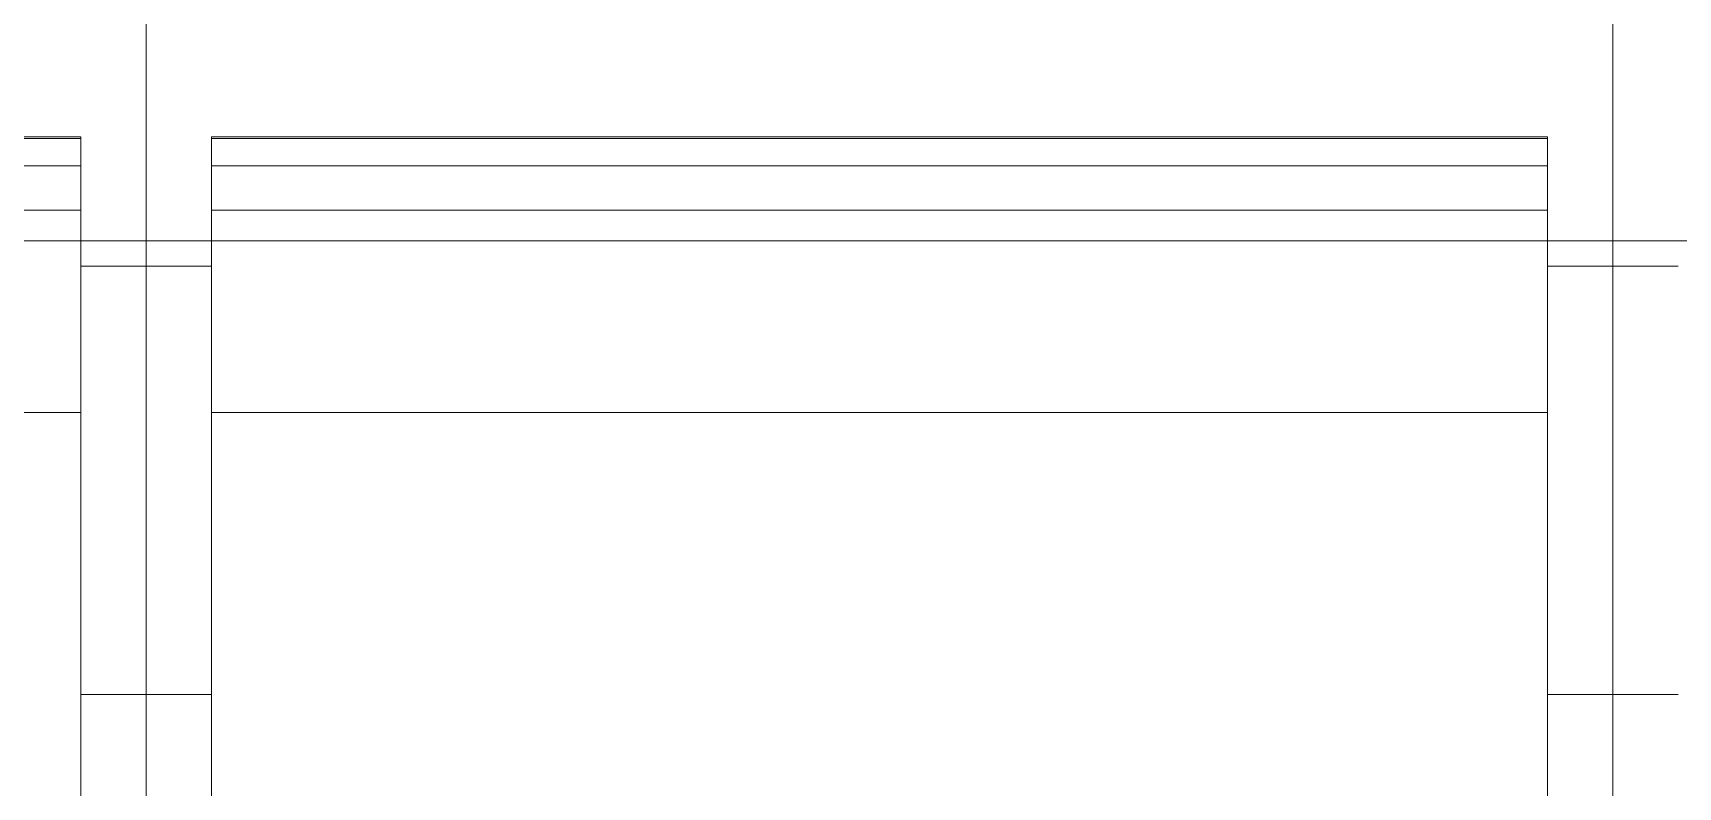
# Model space of a CAD drawing. Header units: millimetres. Extents: x -46169 to 237885, y -84465 to 18123.
# Drawn here: x 173585 to 174202, y -80488 to -80205 of the extents above; entities that cross this region are included whole.
import ezdxf

# ---------------------------------------------------------------- set-up
doc = ezdxf.new("R2010")
doc.units = ezdxf.units.MM
doc.header["$MEASUREMENT"] = 0
doc.linetypes.add('Wipeout_Contour', pattern=[1000, 0, -1000])
doc.layers.add('0_Pen_No__85', color=8, linetype='Continuous', lineweight=20)
doc.layers.add('New_A-35-M_FFE_Fixed_Pen_No__1', color=7, linetype='Continuous', lineweight=13)
doc.layers.add('New_A-25-M_Wall_Ext', color=7, linetype='Continuous')
doc.layers.add('New_A-35-M_FFE_Fixed', color=7, linetype='Continuous')

# ---------------------------------------------------------------- blocks, each defined once
blk = doc.blocks.new('Section Elem_129_3', base_point=(129666.67, -84332.61))
at = {"color": 254, "linetype": 'Wipeout_Contour', "lineweight": 0, "ltscale": 1151719.666154995}
blk.add_wipeout([(171506.71, -78182.61), (171506.71, -79726.43), (176107.11, -79726.43), (176107.11, -80282.61), (176666.48, -80282.61), (176666.48, -78182.61)], dxfattribs=at).dxf.layer = 'New_A-25-M_Wall_Ext'
blk = doc.blocks.new('Section Elem_138_3', base_point=(129666.67, -84332.61))
at = {"color": 254, "linetype": 'Wipeout_Contour', "lineweight": 0, "ltscale": 764094.688198}
blk.add_wipeout([(173101.61, -80243.61), (173101.61, -80244.13), (173602.61, -80244.13), (173602.61, -80243.61)], dxfattribs=at).dxf.layer = 'New_A-35-M_FFE_Fixed'
at = {"color": 254, "linetype": 'Wipeout_Contour', "lineweight": 0, "ltscale": 764113.284313}
blk.add_wipeout([(173101.61, -80254.45), (173101.61, -80255.42), (173602.61, -80255.42), (173602.61, -80254.45)], dxfattribs=at).dxf.layer = 'New_A-35-M_FFE_Fixed'
at = {"color": 254, "linetype": 'Wipeout_Contour', "lineweight": 0, "ltscale": 764399.619041}
blk.add_wipeout([(173101.61, -80346.96), (173101.61, -80503.33), (173602.61, -80503.33), (173602.61, -80346.96)], dxfattribs=at).dxf.layer = 'New_A-35-M_FFE_Fixed'
at = {"color": 254, "linetype": 'Wipeout_Contour', "lineweight": 0, "ltscale": 764117.955196}
blk.add_wipeout([(173101.61, -80256.82), (173101.61, -80258.61), (173602.61, -80258.61), (173602.61, -80256.82)], dxfattribs=at).dxf.layer = 'New_A-35-M_FFE_Fixed'
at = {"color": 254, "linetype": 'Wipeout_Contour', "lineweight": 0, "ltscale": 764204.207699}
blk.add_wipeout([(173101.61, -80346.96), (173602.61, -80346.96), (173602.61, -80271.08), (173101.61, -80271.08)], dxfattribs=at).dxf.layer = 'New_A-35-M_FFE_Fixed'
at = {"color": 254, "linetype": 'Wipeout_Contour', "lineweight": 0, "ltscale": 765245.627008}
blk.add_wipeout([(173602.61, -80371.46), (173627.11, -80371.46), (173627.11, -80351.09), (173602.61, -80351.09)], dxfattribs=at).dxf.layer = 'New_A-35-M_FFE_Fixed'
at = {"color": 254, "linetype": 'Wipeout_Contour', "lineweight": 0, "ltscale": 765314.421975}
blk.add_wipeout([(173627.11, -80391.97), (173602.61, -80391.97), (173602.61, -80412.46), (173627.11, -80412.46)], dxfattribs=at).dxf.layer = 'New_A-35-M_FFE_Fixed'
at = {"color": 254, "linetype": 'Wipeout_Contour', "lineweight": 0, "ltscale": 765440.312922}
blk.add_wipeout([(173602.61, -80480.58), (173627.11, -80480.58), (173627.11, -80473.58), (173602.61, -80473.58)], dxfattribs=at).dxf.layer = 'New_A-35-M_FFE_Fixed'
at = {"color": 254, "linetype": 'Wipeout_Contour', "lineweight": 0, "ltscale": 764121.247723}
blk.add_wipeout([(173101.61, -80258.61), (173101.61, -80260.74), (173602.61, -80260.74), (173602.61, -80258.61)], dxfattribs=at).dxf.layer = 'New_A-35-M_FFE_Fixed'
at = {"color": 254, "linetype": 'Wipeout_Contour', "lineweight": 0, "ltscale": 764133.634699}
blk.add_wipeout([(173101.61, -80265.7), (173101.61, -80268.38), (173602.61, -80268.38), (173602.61, -80265.7)], dxfattribs=at).dxf.layer = 'New_A-35-M_FFE_Fixed'
at = {"color": 254, "linetype": 'Wipeout_Contour', "lineweight": 0, "ltscale": 765145.546441}
blk.add_wipeout([(173627.11, -80292.11), (173602.61, -80292.11), (173602.61, -80311.28), (173627.11, -80311.28)], dxfattribs=at).dxf.layer = 'New_A-35-M_FFE_Fixed'
at = {"color": 254, "linetype": 'Wipeout_Contour', "lineweight": 0, "ltscale": 765279.969925}
blk.add_wipeout([(173627.11, -80371.46), (173602.61, -80371.46), (173602.61, -80391.97), (173627.11, -80391.97)], dxfattribs=at).dxf.layer = 'New_A-35-M_FFE_Fixed'
at = {"color": 254, "linetype": 'Wipeout_Contour', "lineweight": 0, "ltscale": 765428.576248}
blk.add_wipeout([(173602.61, -80473.58), (173627.11, -80473.58), (173627.11, -80466.62), (173602.61, -80466.62)], dxfattribs=at).dxf.layer = 'New_A-35-M_FFE_Fixed'
at = {"color": 254, "linetype": 'Wipeout_Contour', "lineweight": 0, "ltscale": 765452.098501}
blk.add_wipeout([(173602.61, -80487.59), (173627.11, -80487.59), (173627.11, -80480.58), (173602.61, -80480.58)], dxfattribs=at).dxf.layer = 'New_A-35-M_FFE_Fixed'
at = {"color": 254, "linetype": 'Wipeout_Contour', "lineweight": 0, "ltscale": 764115.27174}
blk.add_wipeout([(173101.61, -80255.42), (173101.61, -80256.82), (173602.61, -80256.82), (173602.61, -80255.42)], dxfattribs=at).dxf.layer = 'New_A-35-M_FFE_Fixed'
at = {"color": 254, "linetype": 'Wipeout_Contour', "lineweight": 0, "ltscale": 764125.042559}
blk.add_wipeout([(173101.61, -80260.74), (173101.61, -80263.13), (173602.61, -80263.13), (173602.61, -80260.74)], dxfattribs=at).dxf.layer = 'New_A-35-M_FFE_Fixed'
at = {"color": 254, "linetype": 'Wipeout_Contour', "lineweight": 0, "ltscale": 764138.153506}
blk.add_wipeout([(173101.61, -80268.38), (173101.61, -80271.08), (173602.61, -80271.08), (173602.61, -80268.38)], dxfattribs=at).dxf.layer = 'New_A-35-M_FFE_Fixed'
at = {"color": 254, "linetype": 'Wipeout_Contour', "lineweight": 0, "ltscale": 765178.188957}
blk.add_wipeout([(173627.11, -80311.28), (173602.61, -80311.28), (173602.61, -80330.99), (173627.11, -80330.99)], dxfattribs=at).dxf.layer = 'New_A-35-M_FFE_Fixed'
at = {"color": 254, "linetype": 'Wipeout_Contour', "lineweight": 0, "ltscale": 765416.913993}
blk.add_wipeout([(173602.61, -80466.62), (173627.11, -80466.62), (173627.11, -80459.71), (173602.61, -80459.71)], dxfattribs=at).dxf.layer = 'New_A-35-M_FFE_Fixed'
at = {"color": 254, "linetype": 'Wipeout_Contour', "lineweight": 0, "ltscale": 764103.800689}
blk.add_wipeout([(173101.61, -80244.13), (173101.61, -80254.45), (173602.61, -80254.45), (173602.61, -80244.13)], dxfattribs=at).dxf.layer = 'New_A-35-M_FFE_Fixed'
at = {"color": 254, "linetype": 'Wipeout_Contour', "lineweight": 0, "ltscale": 764129.216646}
blk.add_wipeout([(173101.61, -80263.13), (173101.61, -80265.7), (173602.61, -80265.7), (173602.61, -80263.13)], dxfattribs=at).dxf.layer = 'New_A-35-M_FFE_Fixed'
at = {"color": 254, "linetype": 'Wipeout_Contour', "lineweight": 0, "ltscale": 956506.474601}
blk.add_wipeout([(173602.61, -80351.09), (173627.11, -80351.09), (173627.11, -80330.99), (173602.61, -80330.99), (173602.61, -80346.96)], dxfattribs=at).dxf.layer = 'New_A-35-M_FFE_Fixed'
at = {"color": 254, "linetype": 'Wipeout_Contour', "lineweight": 0, "ltscale": 765405.351607}
blk.add_wipeout([(173627.11, -80452.87), (173602.61, -80452.87), (173602.61, -80459.71), (173627.11, -80459.71)], dxfattribs=at).dxf.layer = 'New_A-35-M_FFE_Fixed'
at = {"layer": 'New_A-35-M_FFE_Fixed_Pen_No__1', "linetype": 'Continuous'}
blk.add_line((173602.61, -80346.96), (173101.61, -80346.96), dxfattribs=at)
at = {"color": 254, "linetype": 'Wipeout_Contour', "lineweight": 0, "ltscale": 765069.85873}
blk.add_wipeout([(173627.11, -80249.35), (173602.61, -80249.35), (173602.61, -80263.87), (173627.11, -80263.87)], dxfattribs=at).dxf.layer = 'New_A-35-M_FFE_Fixed'
at = {"color": 254, "linetype": 'Wipeout_Contour', "lineweight": 0, "ltscale": 765382.727604}
blk.add_wipeout([(173627.11, -80432.81), (173602.61, -80432.81), (173602.61, -80452.87), (173627.11, -80452.87)], dxfattribs=at).dxf.layer = 'New_A-35-M_FFE_Fixed'
at = {"layer": 'New_A-35-M_FFE_Fixed_Pen_No__1', "linetype": 'Continuous'}
for p, q in [((173602.61, -80254.45), (173101.61, -80254.45)), ((173602.61, -80255.42), (173602.61, -80254.45)), ((173602.61, -80256.82), (173602.61, -80255.42)), ((173602.61, -80258.61), (173602.61, -80256.82)), ((173602.61, -80260.74), (173602.61, -80258.61)), ((173627.11, -80452.87), (173602.61, -80452.87))]:
    blk.add_line(p, q, dxfattribs=at)
at = {"color": 254, "linetype": 'Wipeout_Contour', "lineweight": 0, "ltscale": 1528191.129506771}
blk.add_wipeout([(173077.11, -80234.61), (173077.11, -80249.35), (173101.61, -80249.35), (173101.61, -80243.61), (173602.61, -80243.61), (173602.61, -80249.35), (173627.11, -80249.35), (173627.11, -80234.61)], dxfattribs=at).dxf.layer = 'New_A-35-M_FFE_Fixed'
at = {"color": 254, "linetype": 'Wipeout_Contour', "lineweight": 0, "ltscale": 956356.883863}
blk.add_wipeout([(173602.61, -80263.87), (173602.61, -80271.08), (173602.61, -80278.13), (173627.11, -80278.13), (173627.11, -80263.87)], dxfattribs=at).dxf.layer = 'New_A-35-M_FFE_Fixed'
at = {"color": 254, "linetype": 'Wipeout_Contour', "lineweight": 0, "ltscale": 765348.751512}
blk.add_wipeout([(173602.61, -80432.81), (173627.11, -80432.81), (173627.11, -80412.46), (173602.61, -80412.46)], dxfattribs=at).dxf.layer = 'New_A-35-M_FFE_Fixed'
at = {"layer": 'New_A-35-M_FFE_Fixed_Pen_No__1', "linetype": 'Continuous'}
for p, q in [((173602.61, -80243.61), (173101.61, -80243.61)), ((173602.61, -80244.13), (173101.61, -80244.13)), ((173602.61, -80244.13), (173602.61, -80243.61)), ((173602.61, -80254.45), (173602.61, -80244.13)), ((173602.61, -80263.13), (173602.61, -80260.74)), ((173602.61, -80265.7), (173602.61, -80263.13)), ((173602.61, -80271.08), (173101.61, -80271.08)), ((173602.61, -80268.38), (173602.61, -80265.7)), ((173602.61, -80271.08), (173602.61, -80268.38)), ((173602.61, -80503.33), (173602.61, -80346.96))]:
    blk.add_line(p, q, dxfattribs=at)
at = {"color": 254, "linetype": 'Wipeout_Contour', "lineweight": 0, "ltscale": 764066.598313}
blk.add_wipeout([(173077.11, -80234.61), (173627.11, -80234.61), (173627.11, -80219.66), (173077.11, -80219.66)], dxfattribs=at).dxf.layer = 'New_A-35-M_FFE_Fixed'
at = {"color": 254, "linetype": 'Wipeout_Contour', "lineweight": 0, "ltscale": 956387.016594}
blk.add_wipeout([(173602.61, -80292.11), (173627.11, -80292.11), (173627.11, -80278.13), (173602.61, -80278.13), (173602.61, -80286.32)], dxfattribs=at).dxf.layer = 'New_A-35-M_FFE_Fixed'
at = {"layer": 'New_A-35-M_FFE_Fixed_Pen_No__1', "linetype": 'Continuous'}
for p, q in [((173602.61, -80346.96), (173602.61, -80271.08)), ((173627.11, -80292.11), (173602.61, -80292.11))]:
    blk.add_line(p, q, dxfattribs=at)
at = {"color": 254, "linetype": 'Wipeout_Contour', "lineweight": 0, "ltscale": 764041.341897}
blk.add_wipeout([(173627.11, -80204.54), (173077.11, -80204.54), (173077.11, -80219.66), (173627.11, -80219.66)], dxfattribs=at).dxf.layer = 'New_A-35-M_FFE_Fixed'
blk = doc.blocks.new('Section Elem_145_3', base_point=(129666.67, -84332.61))
at = {"color": 254, "linetype": 'Wipeout_Contour', "lineweight": 0, "ltscale": 766013.05857}
blk.add_wipeout([(174177.11, -80189.27), (173627.11, -80189.27), (173627.11, -80204.54), (174177.11, -80204.54)], dxfattribs=at).dxf.layer = 'New_A-35-M_FFE_Fixed'
at = {"color": 254, "linetype": 'Wipeout_Contour', "lineweight": 0, "ltscale": 766091.723276}
blk.add_wipeout([(173651.61, -80243.61), (173651.61, -80244.13), (174152.61, -80244.13), (174152.61, -80243.61)], dxfattribs=at).dxf.layer = 'New_A-35-M_FFE_Fixed'
at = {"color": 254, "linetype": 'Wipeout_Contour', "lineweight": 0, "ltscale": 766110.270876}
blk.add_wipeout([(173651.61, -80254.45), (173651.61, -80255.42), (174152.61, -80255.42), (174152.61, -80254.45)], dxfattribs=at).dxf.layer = 'New_A-35-M_FFE_Fixed'
at = {"color": 254, "linetype": 'Wipeout_Contour', "lineweight": 0, "ltscale": 1149659.835886493}
blk.add_wipeout([(173651.61, -80346.96), (173651.61, -80503.33), (173681.61, -80503.33), (174122.61, -80503.33), (174152.61, -80503.33), (174152.61, -80346.96)], dxfattribs=at).dxf.layer = 'New_A-35-M_FFE_Fixed'
at = {"color": 254, "linetype": 'Wipeout_Contour', "lineweight": 0, "ltscale": 766114.929625}
blk.add_wipeout([(173651.61, -80256.82), (173651.61, -80258.61), (174152.61, -80258.61), (174152.61, -80256.82)], dxfattribs=at).dxf.layer = 'New_A-35-M_FFE_Fixed'
at = {"color": 254, "linetype": 'Wipeout_Contour', "lineweight": 0, "ltscale": 766200.957318}
blk.add_wipeout([(173651.61, -80346.96), (174152.61, -80346.96), (174152.61, -80271.08), (173651.61, -80271.08)], dxfattribs=at).dxf.layer = 'New_A-35-M_FFE_Fixed'
at = {"color": 254, "linetype": 'Wipeout_Contour', "lineweight": 0, "ltscale": 765334.562812}
blk.add_wipeout([(173627.11, -80351.09), (173627.11, -80371.46), (173651.61, -80371.46), (173651.61, -80351.09)], dxfattribs=at).dxf.layer = 'New_A-35-M_FFE_Fixed'
at = {"color": 254, "linetype": 'Wipeout_Contour', "lineweight": 0, "ltscale": 767242.680575}
blk.add_wipeout([(174177.11, -80351.09), (174152.61, -80351.09), (174152.61, -80371.46), (174177.11, -80371.46)], dxfattribs=at).dxf.layer = 'New_A-35-M_FFE_Fixed'
at = {"color": 254, "linetype": 'Wipeout_Contour', "lineweight": 0, "ltscale": 765403.349768}
blk.add_wipeout([(173627.11, -80412.46), (173651.61, -80412.46), (173651.61, -80391.97), (173627.11, -80391.97)], dxfattribs=at).dxf.layer = 'New_A-35-M_FFE_Fixed'
at = {"color": 254, "linetype": 'Wipeout_Contour', "lineweight": 0, "ltscale": 767311.296475}
blk.add_wipeout([(174177.11, -80391.97), (174152.61, -80391.97), (174152.61, -80412.46), (174177.11, -80412.46)], dxfattribs=at).dxf.layer = 'New_A-35-M_FFE_Fixed'
at = {"color": 254, "linetype": 'Wipeout_Contour', "lineweight": 0, "ltscale": 765529.226121}
blk.add_wipeout([(173627.11, -80473.58), (173627.11, -80480.58), (173651.61, -80480.58), (173651.61, -80473.58)], dxfattribs=at).dxf.layer = 'New_A-35-M_FFE_Fixed'
at = {"color": 254, "linetype": 'Wipeout_Contour', "lineweight": 0, "ltscale": 767436.859882}
blk.add_wipeout([(174177.11, -80473.58), (174152.61, -80473.58), (174152.61, -80480.58), (174177.11, -80480.58)], dxfattribs=at).dxf.layer = 'New_A-35-M_FFE_Fixed'
at = {"color": 254, "linetype": 'Wipeout_Contour', "lineweight": 0, "ltscale": 766118.213555}
blk.add_wipeout([(173651.61, -80258.61), (173651.61, -80260.74), (174152.61, -80260.74), (174152.61, -80258.61)], dxfattribs=at).dxf.layer = 'New_A-35-M_FFE_Fixed'
at = {"color": 254, "linetype": 'Wipeout_Contour', "lineweight": 0, "ltscale": 766130.568256}
blk.add_wipeout([(173651.61, -80265.7), (173651.61, -80268.38), (174152.61, -80268.38), (174152.61, -80265.7)], dxfattribs=at).dxf.layer = 'New_A-35-M_FFE_Fixed'
at = {"color": 254, "linetype": 'Wipeout_Contour', "lineweight": 0, "ltscale": 765234.493866}
blk.add_wipeout([(173651.61, -80292.11), (173627.11, -80292.11), (173627.11, -80311.28), (173651.61, -80311.28)], dxfattribs=at).dxf.layer = 'New_A-35-M_FFE_Fixed'
at = {"color": 254, "linetype": 'Wipeout_Contour', "lineweight": 0, "ltscale": 767142.860524}
blk.add_wipeout([(174152.61, -80292.11), (174152.61, -80311.28), (174177.11, -80311.28), (174177.11, -80292.11)], dxfattribs=at).dxf.layer = 'New_A-35-M_FFE_Fixed'
at = {"color": 254, "linetype": 'Wipeout_Contour', "lineweight": 0, "ltscale": 765368.901738}
blk.add_wipeout([(173627.11, -80391.97), (173651.61, -80391.97), (173651.61, -80371.46), (173627.11, -80371.46)], dxfattribs=at).dxf.layer = 'New_A-35-M_FFE_Fixed'
at = {"color": 254, "linetype": 'Wipeout_Contour', "lineweight": 0, "ltscale": 767276.934105}
blk.add_wipeout([(174177.11, -80371.46), (174152.61, -80371.46), (174152.61, -80391.97), (174177.11, -80391.97)], dxfattribs=at).dxf.layer = 'New_A-35-M_FFE_Fixed'
at = {"color": 254, "linetype": 'Wipeout_Contour', "lineweight": 0, "ltscale": 765517.490783}
blk.add_wipeout([(173627.11, -80466.62), (173627.11, -80473.58), (173651.61, -80473.58), (173651.61, -80466.62)], dxfattribs=at).dxf.layer = 'New_A-35-M_FFE_Fixed'
at = {"color": 254, "linetype": 'Wipeout_Contour', "lineweight": 0, "ltscale": 767425.153715}
blk.add_wipeout([(174177.11, -80466.62), (174152.61, -80466.62), (174152.61, -80473.58), (174177.11, -80473.58)], dxfattribs=at).dxf.layer = 'New_A-35-M_FFE_Fixed'
at = {"color": 254, "linetype": 'Wipeout_Contour', "lineweight": 0, "ltscale": 765541.010348}
blk.add_wipeout([(173627.11, -80480.58), (173627.11, -80487.59), (173651.61, -80487.59), (173651.61, -80480.58)], dxfattribs=at).dxf.layer = 'New_A-35-M_FFE_Fixed'
at = {"color": 254, "linetype": 'Wipeout_Contour', "lineweight": 0, "ltscale": 767448.614817}
blk.add_wipeout([(174177.11, -80480.58), (174152.61, -80480.58), (174152.61, -80487.59), (174177.11, -80487.59)], dxfattribs=at).dxf.layer = 'New_A-35-M_FFE_Fixed'
at = {"layer": 'New_A-35-M_FFE_Fixed_Pen_No__1', "linetype": 'Continuous'}
for p, q in [((173627.11, -80391.97), (173627.11, -80371.46)), ((173627.11, -80480.58), (173627.11, -80473.58)), ((173627.11, -80487.59), (173627.11, -80480.58)), ((173627.11, -80494.61), (173627.11, -80487.59))]:
    blk.add_line(p, q, dxfattribs=at)
at = {"color": 254, "linetype": 'Wipeout_Contour', "lineweight": 0, "ltscale": 766112.253146}
blk.add_wipeout([(173651.61, -80255.42), (173651.61, -80256.82), (174152.61, -80256.82), (174152.61, -80255.42)], dxfattribs=at).dxf.layer = 'New_A-35-M_FFE_Fixed'
at = {"color": 254, "linetype": 'Wipeout_Contour', "lineweight": 0, "ltscale": 766121.998486}
blk.add_wipeout([(173651.61, -80263.13), (174152.61, -80263.13), (174152.61, -80260.74), (173651.61, -80260.74)], dxfattribs=at).dxf.layer = 'New_A-35-M_FFE_Fixed'
at = {"color": 254, "linetype": 'Wipeout_Contour', "lineweight": 0, "ltscale": 766135.075251}
blk.add_wipeout([(173651.61, -80268.38), (173651.61, -80271.08), (174152.61, -80271.08), (174152.61, -80268.38)], dxfattribs=at).dxf.layer = 'New_A-35-M_FFE_Fixed'
at = {"color": 254, "linetype": 'Wipeout_Contour', "lineweight": 0, "ltscale": 765267.132591}
blk.add_wipeout([(173627.11, -80330.99), (173651.61, -80330.99), (173651.61, -80311.28), (173627.11, -80311.28)], dxfattribs=at).dxf.layer = 'New_A-35-M_FFE_Fixed'
at = {"color": 254, "linetype": 'Wipeout_Contour', "lineweight": 0, "ltscale": 767175.418067}
blk.add_wipeout([(174152.61, -80330.99), (174177.11, -80330.99), (174177.11, -80311.28), (174152.61, -80311.28)], dxfattribs=at).dxf.layer = 'New_A-35-M_FFE_Fixed'
at = {"color": 254, "linetype": 'Wipeout_Contour', "lineweight": 0, "ltscale": 765505.829898}
blk.add_wipeout([(173627.11, -80459.71), (173627.11, -80466.62), (173651.61, -80466.62), (173651.61, -80459.71)], dxfattribs=at).dxf.layer = 'New_A-35-M_FFE_Fixed'
at = {"color": 254, "linetype": 'Wipeout_Contour', "lineweight": 0, "ltscale": 767413.521818}
blk.add_wipeout([(174177.11, -80459.71), (174152.61, -80459.71), (174152.61, -80466.62), (174177.11, -80466.62)], dxfattribs=at).dxf.layer = 'New_A-35-M_FFE_Fixed'
at = {"layer": 'New_A-35-M_FFE_Fixed_Pen_No__1', "linetype": 'Continuous'}
blk.add_line((173627.11, -80473.58), (173627.11, -80466.62), dxfattribs=at)
at = {"color": 254, "linetype": 'Wipeout_Contour', "lineweight": 0, "ltscale": 766100.812005}
blk.add_wipeout([(173651.61, -80244.13), (173651.61, -80254.45), (174152.61, -80254.45), (174152.61, -80244.13)], dxfattribs=at).dxf.layer = 'New_A-35-M_FFE_Fixed'
at = {"color": 254, "linetype": 'Wipeout_Contour', "lineweight": 0, "ltscale": 766126.161708}
blk.add_wipeout([(173651.61, -80263.13), (173651.61, -80265.7), (174152.61, -80265.7), (174152.61, -80263.13)], dxfattribs=at).dxf.layer = 'New_A-35-M_FFE_Fixed'
at = {"color": 254, "linetype": 'Wipeout_Contour', "lineweight": 0, "ltscale": 956638.976139}
blk.add_wipeout([(173627.11, -80330.99), (173627.11, -80351.09), (173651.61, -80351.09), (173651.61, -80346.96), (173651.61, -80330.99)], dxfattribs=at).dxf.layer = 'New_A-35-M_FFE_Fixed'
at = {"color": 254, "linetype": 'Wipeout_Contour', "lineweight": 0, "ltscale": 959002.889478}
blk.add_wipeout([(174152.61, -80330.99), (174152.61, -80346.96), (174152.61, -80351.09), (174177.11, -80351.09), (174177.11, -80330.99)], dxfattribs=at).dxf.layer = 'New_A-35-M_FFE_Fixed'
at = {"color": 254, "linetype": 'Wipeout_Contour', "lineweight": 0, "ltscale": 765494.268866}
blk.add_wipeout([(173627.11, -80459.71), (173651.61, -80459.71), (173651.61, -80452.87), (173627.11, -80452.87)], dxfattribs=at).dxf.layer = 'New_A-35-M_FFE_Fixed'
at = {"color": 254, "linetype": 'Wipeout_Contour', "lineweight": 0, "ltscale": 767401.989525}
blk.add_wipeout([(174177.11, -80452.87), (174152.61, -80452.87), (174152.61, -80459.71), (174177.11, -80459.71)], dxfattribs=at).dxf.layer = 'New_A-35-M_FFE_Fixed'
at = {"layer": 'New_A-35-M_FFE_Fixed_Pen_No__1', "linetype": 'Continuous'}
for p, q in [((173627.11, -80330.99), (173627.11, -80311.28)), ((173627.11, -80351.09), (173627.11, -80330.99)), ((173627.11, -80371.46), (173627.11, -80351.09)), ((174152.61, -80346.96), (173651.61, -80346.96)), ((173627.11, -80466.62), (173627.11, -80459.71))]:
    blk.add_line(p, q, dxfattribs=at)
at = {"color": 254, "linetype": 'Wipeout_Contour', "lineweight": 0, "ltscale": 765158.814977}
blk.add_wipeout([(173627.11, -80249.35), (173627.11, -80263.87), (173651.61, -80263.87), (173651.61, -80249.35)], dxfattribs=at).dxf.layer = 'New_A-35-M_FFE_Fixed'
at = {"color": 254, "linetype": 'Wipeout_Contour', "lineweight": 0, "ltscale": 767067.369921}
blk.add_wipeout([(174152.61, -80249.35), (174152.61, -80263.87), (174177.11, -80263.87), (174177.11, -80249.35)], dxfattribs=at).dxf.layer = 'New_A-35-M_FFE_Fixed'
at = {"color": 254, "linetype": 'Wipeout_Contour', "lineweight": 0, "ltscale": 765471.647514}
blk.add_wipeout([(173627.11, -80452.87), (173651.61, -80452.87), (173651.61, -80432.81), (173627.11, -80432.81)], dxfattribs=at).dxf.layer = 'New_A-35-M_FFE_Fixed'
at = {"color": 254, "linetype": 'Wipeout_Contour', "lineweight": 0, "ltscale": 767379.424412}
blk.add_wipeout([(174177.11, -80432.81), (174152.61, -80432.81), (174152.61, -80452.87), (174177.11, -80452.87)], dxfattribs=at).dxf.layer = 'New_A-35-M_FFE_Fixed'
at = {"layer": 'New_A-35-M_FFE_Fixed_Pen_No__1', "linetype": 'Continuous'}
for p, q in [((173651.61, -80255.42), (173651.61, -80254.45)), ((174152.61, -80254.45), (173651.61, -80254.45)), ((173651.61, -80256.82), (173651.61, -80255.42)), ((173651.61, -80258.61), (173651.61, -80256.82)), ((173651.61, -80260.74), (173651.61, -80258.61)), ((174152.61, -80255.42), (174152.61, -80254.45)), ((174152.61, -80256.82), (174152.61, -80255.42)), ((174152.61, -80258.61), (174152.61, -80256.82)), ((174152.61, -80260.74), (174152.61, -80258.61)), ((173651.61, -80452.87), (173627.11, -80452.87)), ((173627.11, -80459.71), (173627.11, -80452.87)), ((174177.11, -80452.87), (174152.61, -80452.87))]:
    blk.add_line(p, q, dxfattribs=at)
at = {"color": 254, "linetype": 'Wipeout_Contour', "lineweight": 0, "ltscale": 1915231.396971501}
blk.add_wipeout([(173627.11, -80249.35), (173651.61, -80249.35), (173651.61, -80244.13), (173651.61, -80243.61), (174152.61, -80243.61), (174152.61, -80244.13), (174152.61, -80249.35), (174177.11, -80249.35), (174177.11, -80234.61), (173627.11, -80234.61)], dxfattribs=at).dxf.layer = 'New_A-35-M_FFE_Fixed'
at = {"color": 254, "linetype": 'Wipeout_Contour', "lineweight": 0, "ltscale": 956486.991981}
blk.add_wipeout([(173651.61, -80263.87), (173627.11, -80263.87), (173627.11, -80278.13), (173651.61, -80278.13), (173651.61, -80265.7)], dxfattribs=at).dxf.layer = 'New_A-35-M_FFE_Fixed'
at = {"color": 254, "linetype": 'Wipeout_Contour', "lineweight": 0, "ltscale": 958851.279573}
blk.add_wipeout([(174177.11, -80263.87), (174152.61, -80263.87), (174152.61, -80265.7), (174152.61, -80278.13), (174177.11, -80278.13)], dxfattribs=at).dxf.layer = 'New_A-35-M_FFE_Fixed'
at = {"color": 254, "linetype": 'Wipeout_Contour', "lineweight": 0, "ltscale": 765437.675323}
blk.add_wipeout([(173627.11, -80412.46), (173627.11, -80432.81), (173651.61, -80432.81), (173651.61, -80412.46)], dxfattribs=at).dxf.layer = 'New_A-35-M_FFE_Fixed'
at = {"color": 254, "linetype": 'Wipeout_Contour', "lineweight": 0, "ltscale": 767345.536683}
blk.add_wipeout([(174177.11, -80412.46), (174152.61, -80412.46), (174152.61, -80432.81), (174177.11, -80432.81)], dxfattribs=at).dxf.layer = 'New_A-35-M_FFE_Fixed'
at = {"layer": 'New_A-35-M_FFE_Fixed_Pen_No__1', "linetype": 'Continuous'}
for p, q in [((173651.61, -80244.13), (173651.61, -80243.61)), ((174152.61, -80243.61), (173651.61, -80243.61)), ((174152.61, -80244.13), (173651.61, -80244.13)), ((173651.61, -80254.45), (173651.61, -80244.13)), ((174152.61, -80244.13), (174152.61, -80243.61)), ((174152.61, -80254.45), (174152.61, -80244.13)), ((173627.11, -80263.87), (173627.11, -80249.35)), ((173651.61, -80263.13), (173651.61, -80260.74)), ((173651.61, -80265.7), (173651.61, -80263.13)), ((174152.61, -80263.13), (174152.61, -80260.74)), ((174152.61, -80265.7), (174152.61, -80263.13)), ((173651.61, -80268.38), (173651.61, -80265.7)), ((173651.61, -80271.08), (173651.61, -80268.38)), ((174152.61, -80271.08), (173651.61, -80271.08)), ((174152.61, -80268.38), (174152.61, -80265.7)), ((174152.61, -80271.08), (174152.61, -80268.38)), ((173651.61, -80503.33), (173651.61, -80346.96)), ((174152.61, -80503.33), (174152.61, -80346.96)), ((173627.11, -80412.46), (173627.11, -80391.97)), ((173627.11, -80432.81), (173627.11, -80412.46)), ((173627.11, -80452.87), (173627.11, -80432.81))]:
    blk.add_line(p, q, dxfattribs=at)
at = {"color": 254, "linetype": 'Wipeout_Contour', "lineweight": 0, "ltscale": 766063.706459}
blk.add_wipeout([(173627.11, -80234.61), (174177.11, -80234.61), (174177.11, -80219.66), (173627.11, -80219.66)], dxfattribs=at).dxf.layer = 'New_A-35-M_FFE_Fixed'
at = {"color": 254, "linetype": 'Wipeout_Contour', "lineweight": 0, "ltscale": 956519.534886}
blk.add_wipeout([(173651.61, -80278.13), (173627.11, -80278.13), (173627.11, -80292.11), (173651.61, -80292.11), (173651.61, -80286.32)], dxfattribs=at).dxf.layer = 'New_A-35-M_FFE_Fixed'
at = {"color": 254, "linetype": 'Wipeout_Contour', "lineweight": 0, "ltscale": 958883.742582}
blk.add_wipeout([(174152.61, -80286.32), (174152.61, -80292.11), (174177.11, -80292.11), (174177.11, -80278.13), (174152.61, -80278.13)], dxfattribs=at).dxf.layer = 'New_A-35-M_FFE_Fixed'
at = {"layer": 'New_A-35-M_FFE_Fixed_Pen_No__1', "linetype": 'Continuous'}
for p, q in [((173627.11, -80249.35), (173627.11, -80234.61)), ((173627.11, -80278.13), (173627.11, -80263.87)), ((173651.61, -80346.96), (173651.61, -80271.08)), ((174152.61, -80346.96), (174152.61, -80271.08)), ((173627.11, -80292.11), (173627.11, -80278.13)), ((173651.61, -80292.11), (173627.11, -80292.11)), ((173627.11, -80311.28), (173627.11, -80292.11)), ((174177.11, -80292.11), (174152.61, -80292.11))]:
    blk.add_line(p, q, dxfattribs=at)
at = {"color": 254, "linetype": 'Wipeout_Contour', "lineweight": 0, "ltscale": 766038.515887}
blk.add_wipeout([(174177.11, -80219.66), (174177.11, -80204.54), (173627.11, -80204.54), (173627.11, -80219.66)], dxfattribs=at).dxf.layer = 'New_A-35-M_FFE_Fixed'
at = {"layer": 'New_A-35-M_FFE_Fixed_Pen_No__1', "linetype": 'Continuous'}
for p, q in [((173627.11, -80204.54), (173627.11, -80189.27)), ((173627.11, -80219.66), (173627.11, -80204.54)), ((173627.11, -80234.61), (173627.11, -80219.66))]:
    blk.add_line(p, q, dxfattribs=at)
blk = doc.blocks.new('Section Elem_146_3', base_point=(129666.67, -84332.61))
at = {"color": 254, "linetype": 'Wipeout_Contour', "lineweight": 0, "ltscale": 767156.37588}
blk.add_wipeout([(174177.11, -80249.35), (174177.11, -80263.87), (174201.61, -80263.87), (174201.61, -80249.35)], dxfattribs=at).dxf.layer = 'New_A-35-M_FFE_Fixed'
at = {"color": 254, "linetype": 'Wipeout_Contour', "lineweight": 0, "ltscale": 767231.857742}
blk.add_wipeout([(174177.11, -80311.28), (174201.61, -80311.28), (174201.61, -80292.11), (174177.11, -80292.11)], dxfattribs=at).dxf.layer = 'New_A-35-M_FFE_Fixed'
at = {"color": 254, "linetype": 'Wipeout_Contour', "lineweight": 0, "ltscale": 767331.666206}
blk.add_wipeout([(174177.11, -80371.46), (174201.61, -80371.46), (174201.61, -80351.09), (174177.11, -80351.09)], dxfattribs=at).dxf.layer = 'New_A-35-M_FFE_Fixed'
at = {"color": 254, "linetype": 'Wipeout_Contour', "lineweight": 0, "ltscale": 767400.274148}
blk.add_wipeout([(174177.11, -80412.46), (174201.61, -80412.46), (174201.61, -80391.97), (174177.11, -80391.97)], dxfattribs=at).dxf.layer = 'New_A-35-M_FFE_Fixed'
at = {"color": 254, "linetype": 'Wipeout_Contour', "lineweight": 0, "ltscale": 767525.823}
blk.add_wipeout([(174177.11, -80480.58), (174201.61, -80480.58), (174201.61, -80473.58), (174177.11, -80473.58)], dxfattribs=at).dxf.layer = 'New_A-35-M_FFE_Fixed'
at = {"color": 254, "linetype": 'Wipeout_Contour', "lineweight": 0, "ltscale": 1536181.479186878}
blk.add_wipeout([(174177.11, -80234.61), (174177.11, -80249.35), (174201.61, -80249.35), (174201.61, -80243.61), (174702.61, -80243.61), (174702.61, -80249.35), (174727.11, -80249.35), (174727.11, -80234.61)], dxfattribs=at).dxf.layer = 'New_A-35-M_FFE_Fixed'
at = {"color": 254, "linetype": 'Wipeout_Contour', "lineweight": 0, "ltscale": 767180.461741}
blk.add_wipeout([(174201.61, -80263.87), (174177.11, -80263.87), (174177.11, -80278.13), (174201.61, -80278.13)], dxfattribs=at).dxf.layer = 'New_A-35-M_FFE_Fixed'
at = {"color": 254, "linetype": 'Wipeout_Contour', "lineweight": 0, "ltscale": 767264.411499}
blk.add_wipeout([(174177.11, -80330.99), (174201.61, -80330.99), (174201.61, -80311.28), (174177.11, -80311.28)], dxfattribs=at).dxf.layer = 'New_A-35-M_FFE_Fixed'
at = {"color": 254, "linetype": 'Wipeout_Contour', "lineweight": 0, "ltscale": 767365.915787}
blk.add_wipeout([(174177.11, -80391.97), (174201.61, -80391.97), (174201.61, -80371.46), (174177.11, -80371.46)], dxfattribs=at).dxf.layer = 'New_A-35-M_FFE_Fixed'
at = {"color": 254, "linetype": 'Wipeout_Contour', "lineweight": 0, "ltscale": 767514.118192}
blk.add_wipeout([(174177.11, -80466.62), (174177.11, -80473.58), (174201.61, -80473.58), (174201.61, -80466.62)], dxfattribs=at).dxf.layer = 'New_A-35-M_FFE_Fixed'
at = {"color": 254, "linetype": 'Wipeout_Contour', "lineweight": 0, "ltscale": 767537.576572}
blk.add_wipeout([(174177.11, -80487.59), (174201.61, -80487.59), (174201.61, -80480.58), (174177.11, -80480.58)], dxfattribs=at).dxf.layer = 'New_A-35-M_FFE_Fixed'
at = {"layer": 'New_A-35-M_FFE_Fixed_Pen_No__1', "linetype": 'Continuous'}
for p, q in [((174177.11, -80263.87), (174177.11, -80249.35)), ((174177.11, -80391.97), (174177.11, -80371.46)), ((174177.11, -80480.58), (174177.11, -80473.58)), ((174177.11, -80487.59), (174177.11, -80480.58)), ((174177.11, -80494.61), (174177.11, -80487.59))]:
    blk.add_line(p, q, dxfattribs=at)
at = {"color": 254, "linetype": 'Wipeout_Contour', "lineweight": 0, "ltscale": 768061.923696}
blk.add_wipeout([(174177.11, -80234.61), (174727.11, -80234.61), (174727.11, -80219.66), (174177.11, -80219.66)], dxfattribs=at).dxf.layer = 'New_A-35-M_FFE_Fixed'
at = {"color": 254, "linetype": 'Wipeout_Contour', "lineweight": 0, "ltscale": 767204.102447}
blk.add_wipeout([(174201.61, -80278.13), (174177.11, -80278.13), (174177.11, -80292.11), (174201.61, -80292.11)], dxfattribs=at).dxf.layer = 'New_A-35-M_FFE_Fixed'
at = {"color": 254, "linetype": 'Wipeout_Contour', "lineweight": 0, "ltscale": 767297.755581}
blk.add_wipeout([(174177.11, -80330.99), (174177.11, -80351.09), (174201.61, -80351.09), (174201.61, -80330.99)], dxfattribs=at).dxf.layer = 'New_A-35-M_FFE_Fixed'
at = {"color": 254, "linetype": 'Wipeout_Contour', "lineweight": 0, "ltscale": 767502.487639}
blk.add_wipeout([(174177.11, -80459.71), (174177.11, -80466.62), (174201.61, -80466.62), (174201.61, -80459.71)], dxfattribs=at).dxf.layer = 'New_A-35-M_FFE_Fixed'
at = {"layer": 'New_A-35-M_FFE_Fixed_Pen_No__1', "linetype": 'Continuous'}
for p, q in [((174177.11, -80249.35), (174177.11, -80234.61)), ((174177.11, -80278.13), (174177.11, -80263.87)), ((174177.11, -80292.11), (174177.11, -80278.13)), ((174201.61, -80292.11), (174177.11, -80292.11)), ((174177.11, -80311.28), (174177.11, -80292.11)), ((174177.11, -80330.99), (174177.11, -80311.28)), ((174177.11, -80351.09), (174177.11, -80330.99)), ((174177.11, -80371.46), (174177.11, -80351.09)), ((174177.11, -80473.58), (174177.11, -80466.62))]:
    blk.add_line(p, q, dxfattribs=at)
at = {"color": 254, "linetype": 'Wipeout_Contour', "lineweight": 0, "ltscale": 768036.798664}
blk.add_wipeout([(174177.11, -80219.66), (174727.11, -80219.66), (174727.11, -80204.54), (174177.11, -80204.54)], dxfattribs=at).dxf.layer = 'New_A-35-M_FFE_Fixed'
at = {"color": 254, "linetype": 'Wipeout_Contour', "lineweight": 0, "ltscale": 767490.956685}
blk.add_wipeout([(174177.11, -80452.87), (174177.11, -80459.71), (174201.61, -80459.71), (174201.61, -80452.87)], dxfattribs=at).dxf.layer = 'New_A-35-M_FFE_Fixed'
at = {"layer": 'New_A-35-M_FFE_Fixed_Pen_No__1', "linetype": 'Continuous'}
for p, q in [((174177.11, -80204.54), (174177.11, -80189.27)), ((174177.11, -80219.66), (174177.11, -80204.54)), ((174177.11, -80234.61), (174177.11, -80219.66)), ((174177.11, -80466.62), (174177.11, -80459.71))]:
    blk.add_line(p, q, dxfattribs=at)
at = {"color": 254, "linetype": 'Wipeout_Contour', "lineweight": 0, "ltscale": 767468.3942}
blk.add_wipeout([(174177.11, -80432.81), (174177.11, -80452.87), (174201.61, -80452.87), (174201.61, -80432.81)], dxfattribs=at).dxf.layer = 'New_A-35-M_FFE_Fixed'
at = {"layer": 'New_A-35-M_FFE_Fixed_Pen_No__1', "linetype": 'Continuous'}
for p in [(174201.61, -80452.87), (174177.11, -80459.71)]:
    blk.add_line(p, (174177.11, -80452.87), dxfattribs=at)
at = {"color": 254, "linetype": 'Wipeout_Contour', "lineweight": 0, "ltscale": 767434.510387}
blk.add_wipeout([(174177.11, -80432.81), (174201.61, -80432.81), (174201.61, -80412.46), (174177.11, -80412.46)], dxfattribs=at).dxf.layer = 'New_A-35-M_FFE_Fixed'
at = {"layer": 'New_A-35-M_FFE_Fixed_Pen_No__1', "linetype": 'Continuous'}
for p, q in [((174177.11, -80412.46), (174177.11, -80391.97)), ((174177.11, -80432.81), (174177.11, -80412.46)), ((174177.11, -80452.87), (174177.11, -80432.81))]:
    blk.add_line(p, q, dxfattribs=at)
blk = doc.blocks.new('I-06 Lecture Theatre Elevation_STORY_MARKER', base_point=(129666.67, -84332.61))
at = {"layer": '0_Pen_No__85', "linetype": 'Continuous'}
blk.add_line((164194, -80282.61), (177009.41, -80282.61), dxfattribs=at)

msp = doc.modelspace()

# ---------------------------------------------------------------- block references
at = {"layer": 'New_A-25-M_Wall_Ext'}
msp.add_blockref('Section Elem_129_3', (129666.67, -84332.61), dxfattribs=at)

# ---------------------------------------------------------------- next in the draw order: block references
at = {"layer": 'New_A-35-M_FFE_Fixed'}
msp.add_blockref('Section Elem_138_3', (129666.67, -84332.61), dxfattribs=at)

# ---------------------------------------------------------------- next in the draw order: block references
msp.add_blockref('Section Elem_145_3', (129666.67, -84332.61), dxfattribs=at)

# ---------------------------------------------------------------- next in the draw order: block references
msp.add_blockref('Section Elem_146_3', (129666.67, -84332.61), dxfattribs=at)

# ---------------------------------------------------------------- next in the draw order: block references
at = {"linetype": 'Continuous', "lineweight": 0}
msp.add_blockref('I-06 Lecture Theatre Elevation_STORY_MARKER', (129666.67, -84332.61), dxfattribs=at)

doc.saveas('drawing.dxf')
